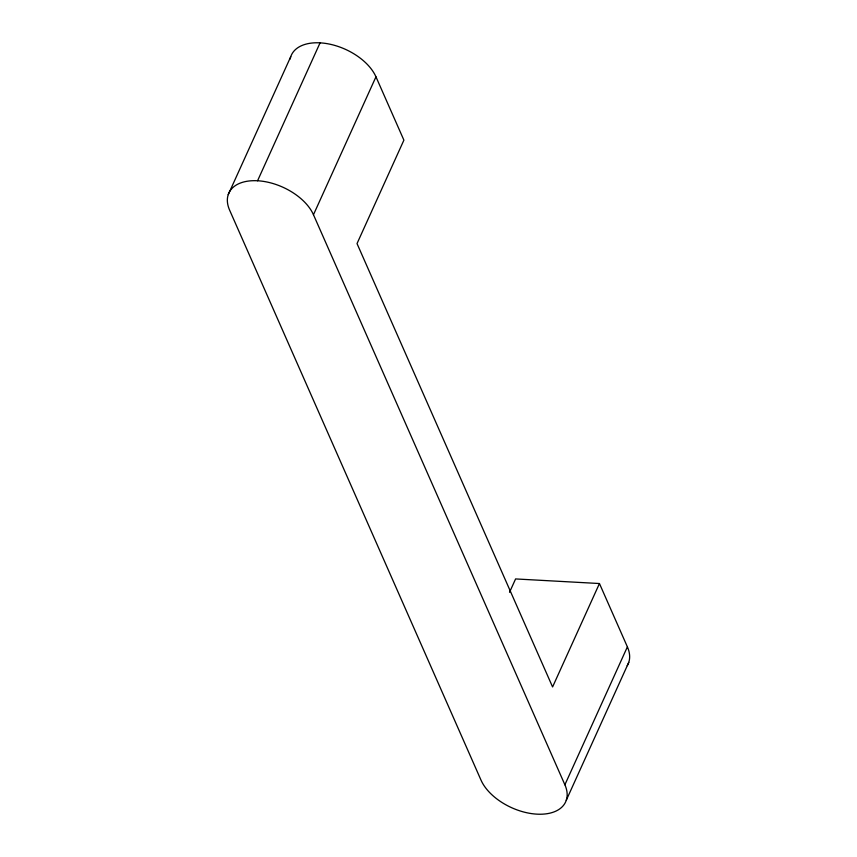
<?xml version="1.0" encoding="UTF-8"?>
<svg xmlns="http://www.w3.org/2000/svg" width="857" height="857" viewBox="0 0 857 857"><rect width="100%" height="100%" fill="white"/><g stroke="black" fill="none" stroke-linecap="round" stroke-linejoin="round"><path stroke-width="1.29" d="M228.251 194.603L290.748 56.691M509.529 592.316L515.593 578.936L599.45 583.531L627.388 646.864L564.892 784.776A46.867 27.638 24.4 0 1 536.932 814.15A46.867 27.638 24.4 0 1 481.034 780.181L229.612 210.136A46.867 27.638 24.4 0 1 257.571 180.763L320.068 42.85M564.892 784.776L313.469 214.732L375.966 76.819A46.867 27.638 24.4 0 0 329.474 44.103A46.867 27.638 24.4 0 0 290.137 59.047M599.45 583.531L552.583 686.96L357.026 243.592L403.893 140.152L375.966 76.819M566.252 800.309L628.749 662.397M627.388 646.864A46.867 27.638 24.4 0 1 627.228 665.664M257.571 180.763A46.867 27.638 24.4 0 1 313.469 214.732"/></g></svg>
